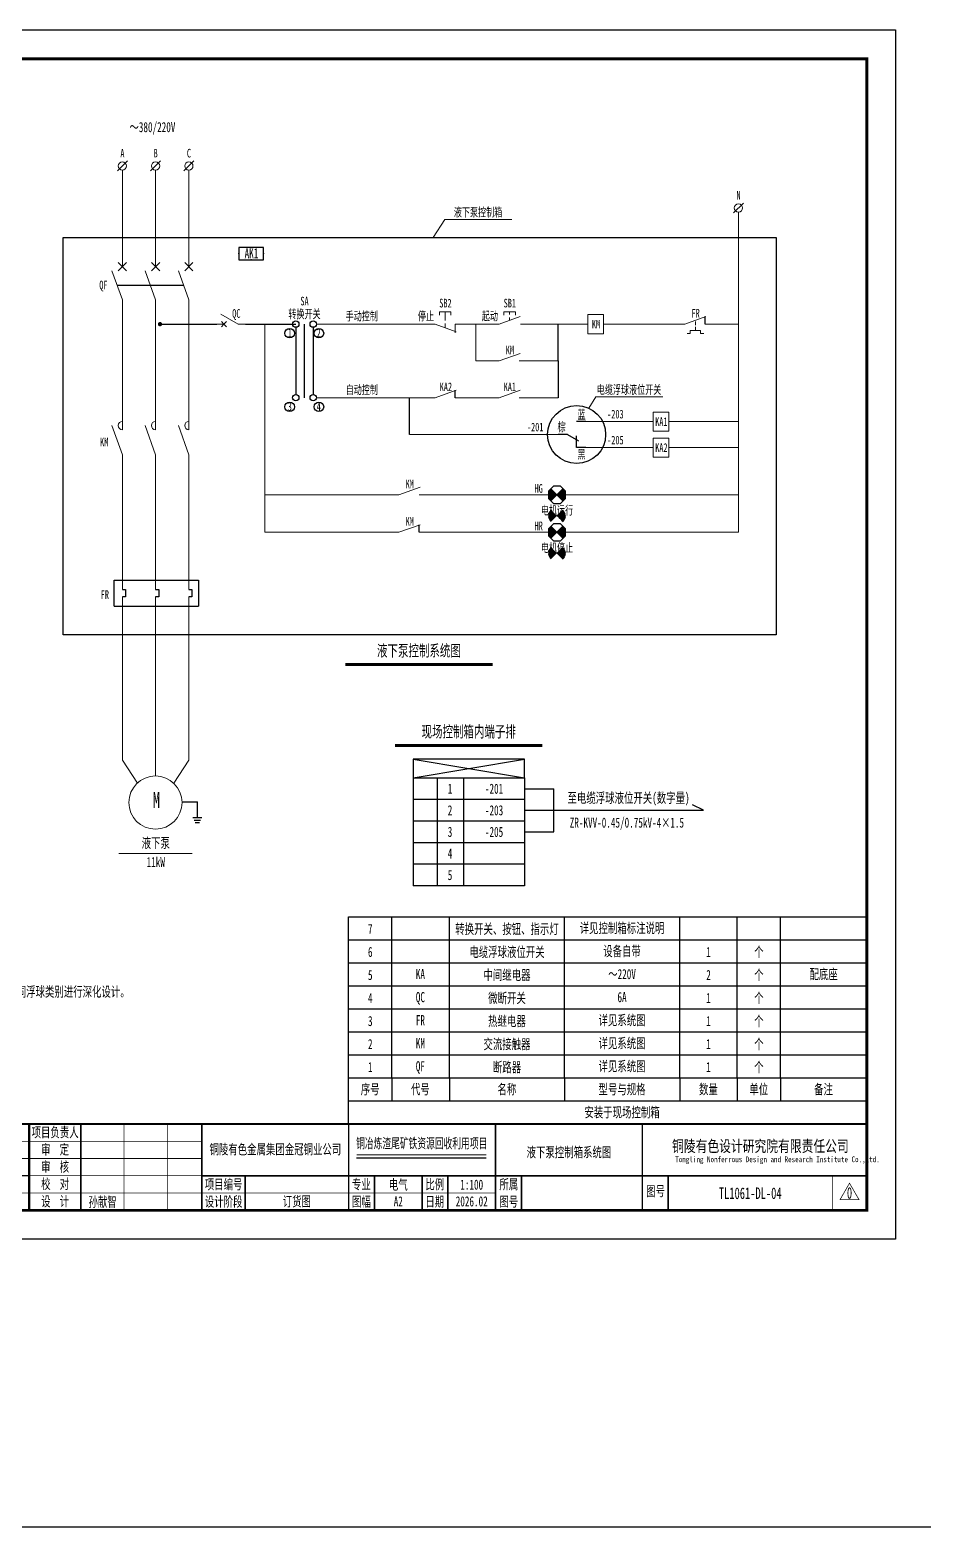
# Model space of a CAD drawing. Header units: millimetres. Extents: x 401220 to 2750366, y -101310 to 943175.
# Drawn here: x 1359874 to 1390898, y 690022 to 742022 of the extents above; entities that cross this region are included whole.
import ezdxf
from ezdxf.enums import TextEntityAlignment as Align

# ---------------------------------------------------------------- set-up
doc = ezdxf.new("R2010")
doc.units = ezdxf.units.MM
for name, pattern in [('DASHED', [0.75, 0.5, -0.25]), ('常规', [20, 10, 0, 10]), ('接地线', [1460, 500, 500, -200, 60, -200])]:
    doc.linetypes.add(name, pattern=pattern)
for name, color, linetype, lineweight in [('01', 7, 'Continuous', 50), ('1轮廓实线层', 7, 'Continuous', 18), ('_0', 7, 'Continuous', 25), ('CAXA0层', 7, 'Continuous', 25), ('SW', 8, 'Continuous', 20)]:
    doc.layers.add(name, color=color, linetype=linetype, lineweight=lineweight)
for name, color, linetype in [('4虚线层', 6, 'DASHED'), ('MX', 3, 'Continuous'), ('TEXT', 4, 'Continuous'), ('动力平面导线层', 3, '常规'), ('动力平面设备层', 1, 'Continuous'), ('图框', 7, 'Continuous'), ('标注-照明', 7, 'Continuous'), ('照明平面导线层', 3, 'Continuous'), ('照明平面设备层', 1, 'Continuous'), ('电气-接地设计-接地线', 3, '接地线')]:
    doc.layers.add(name, color=color, linetype=linetype)
doc.styles.add('HZ', font='simsun.ttf', dxfattribs={"width": 0.75})
doc.styles.add('标准', font='NSimSun.ttf', dxfattribs={"width": 0.667})

# ---------------------------------------------------------------- blocks, each defined once
blk = doc.blocks.new('HHG')
at = {"layer": '01', "color": 3, "lineweight": 30}
for p, q in [((320, 0), (0, 0)), ((320, 0), (708, -224)), ((959, 450), (640, 450)), ((640, -452), (640, -42)), ((959, -452), (640, -452))]:
    blk.add_line(p, q, dxfattribs=at)
blk = doc.blocks.new('*U31')
at = {"layer": '1轮廓实线层'}
for p, q in [((0, 5), (-3.5, 11.06)), ((0, 10), (-0.88, 10.88)), ((0, 15), (0, 10)), ((0, 10), (0.88, 10.88)), ((0, 10), (-0.88, 9.12)), ((0, 10), (0.88, 9.12)), ((0, 5), (0, 0))]:
    blk.add_line(p, q, dxfattribs=at)
blk = doc.blocks.new('PLA1')
at = {"color": 0, "linetype": 'ByBlock', "lineweight": -2}
for p, q in [((-500, 500), (-500, 0)), ((500, 500), (-500, 500)), ((-500, 0), (500, 0)), ((500, 0), (500, 500))]:
    blk.add_line(p, q, dxfattribs=at)
for p in [(-500, 250), (0, 500), (0, 0), (500, 250)]:
    blk.add_point(p, dxfattribs=at)
blk = doc.blocks.new('3')
at = {"layer": 'TEXT', "color": 7, "lineweight": 25, "style": 'HZ', "width": 0.75}
for s, height, p in [('铜陵有色设计研究院有限责任公司', 400, (221501, 249018)), ('Tongling Nonferrous Design and Research Institute Co.,Ltd.', 200, (221613, 248659))]:
    blk.add_text(s, height=height, dxfattribs=at).set_placement(p)
blk = doc.blocks.new('铜陵有色图签02')
at = {"layer": '图框', "linetype": 'Continuous', "lineweight": 50}
for p, q in [((-38401, 3003), (-38401, 1)), ((-29100, 3001), (-29100, 0))]:
    blk.add_line(p, q, dxfattribs=at)
at = {"layer": '图框', "color": 7, "linetype": 'Continuous', "lineweight": 25}
for p, q in [((-36201, 3010), (-36201, 9)), ((-34701, 3010), (-34701, 9)), ((-33401, 3017), (-33401, 16)), ((-31901, 3017), (-31901, 16)), ((-30601, 3017), (-30601, 16)), ((-29100, 1201), (-37501, 1201))]:
    blk.add_line(p, q, dxfattribs=at)
at = {"layer": '图框', "color": 7, "linetype": 'Continuous', "lineweight": 35}
for p, q in [((-27300, 3001), (-27300, 1)), ((-21600, 1197), (-21600, -3)), ((-17100, 1200), (-17100, 0)), ((-15450, 0), (-15450, 1200)), ((-14550, 1200), (-14550, 0)), ((-12000, 1201), (-12000, 1)), ((-6900, 1202), (-6900, 2))]:
    blk.add_line(p, q, dxfattribs=at)
at = {"layer": '图框', "lineweight": 25}
blk.add_line((-17723, 1830), (-13223, 1830), dxfattribs=at)
at = {"layer": '图框', "lineweight": 70, "const_width": 70}
blk.add_lwpolyline([(-17980, 3001), (0, 3001), (-38401, 3001)], dxfattribs=at)
at = {"layer": '图框', "color": 7, "linetype": 'Continuous', "lineweight": 25, "const_width": 25}
for points in [[(-37501, 3000), (-37501, 0)], [(-25800, 3001), (-25800, 1)], [(-24300, 3001), (-24300, 1)], [(-23100, 2401), (-37501, 2401)], [(-23100, 1801), (-37501, 1801)], [(-23100, 1201), (-29100, 1201)], [(-12900, 600), (-18000, 600), (-37501, 600)], [(-602, 943), (-932, 371), (-272, 371), (-602, 943)]]:
    blk.add_lwpolyline(points, dxfattribs=at)
at = {"layer": '图框', "linetype": 'Continuous', "lineweight": 50, "const_width": 50}
for points in [[(-23100, 3001), (-23100, 1)], [(-18000, 3000), (-18000, 0)]]:
    blk.add_lwpolyline(points, dxfattribs=at)
at = {"layer": '图框', "lineweight": 50, "const_width": 50}
for points in [[(-12900, 3001), (-12900, 1)], [(-7800, 3001), (-7800, 1)], [(0, 3000), (0, 0)], [(-23100, 1200), (0, 1200)]]:
    blk.add_lwpolyline(points, dxfattribs=at)
at = {"layer": '图框', "lineweight": 25, "const_width": 35}
blk.add_lwpolyline([(-17723, 1930), (-13223, 1930)], dxfattribs=at)
at = {"layer": '图框', "color": 7, "linetype": 'Continuous', "lineweight": 35, "const_width": 25}
blk.add_lwpolyline([(-1200, 1201), (-1200, 0)], dxfattribs=at)
at = {"layer": '图框', "linetype": 'Continuous', "lineweight": 70, "const_width": 70}
blk.add_lwpolyline([(-38401, 1), (0, 0)], dxfattribs=at)
at = {"layer": '图框', "lineweight": 25}
blk.add_blockref('3', (-228268, -246986), dxfattribs=at)
at = {"layer": 'TEXT', "color": 7, "lineweight": 25, "style": '标准', "width": 0.667}
for s, height, p in [('总  图', 300, (-36862, 2555)), ('建  筑', 300, (-34062, 2562)), ('热  工', 300, (-31262, 2562)), ('项目负责人', 350, (-28197, 2541)), ('会', 300, (-37942, 2054)), ('冶  炼', 300, (-36862, 1955)), ('化  工', 300, (-34062, 1962)), ('给排水', 300, (-31262, 1962)), ('审  定', 350, (-28197, 1941)), ('签', 300, (-37942, 1404)), ('选  矿', 300, (-36862, 1355)), ('暖  通', 300, (-34062, 1362)), ('自  控', 300, (-31262, 1362)), ('审  核', 350, (-28197, 1341)), ('栏', 300, (-37942, 754)), ('采  矿', 300, (-36862, 754)), ('机  械', 300, (-34062, 761)), ('电  气', 300, (-31262, 761)), ('校  对', 350, (-28197, 741)), ('项目编号', 350, (-22343, 730)), ('专业', 350, (-17559, 730)), ('比例', 350, (-15009, 730)), ('所属', 350, (-12438, 730)), ('专  业', 300, (-34062, 177)), ('签  字', 300, (-32649, 177)), ('专  业', 300, (-31262, 177)), ('签  字', 300, (-29849, 177)), ('设  计', 350, (-28197, 139)), ('设计阶段', 350, (-22343, 130)), ('图幅', 350, (-17559, 130)), ('日期', 350, (-15009, 130)), ('图号', 350, (-7339, 495)), ('专  业', 300, (-36862, 170)), ('签  字', 300, (-35449, 170)), ('图号', 350, (-12438, 130))]:
    blk.add_text(s, height=height, dxfattribs=at).set_placement(p, align=Align.CENTER)

msp = doc.modelspace()

# ---------------------------------------------------------------- hatches: boundary and pattern name
at = {"linetype": 'ByBlock', "lineweight": 25}
h = msp.add_hatch(dxfattribs=at)
h.set_pattern_fill('ANSI31', color=3, scale=184.8, style=0)
h.set_pattern_definition([(45, (813777.305, 728069.535), (-16.3341666, 16.3341666), [])])
h.paths.add_polyline_path([(1378179.66477, 725874.57381), (1377970.76108, 726083.82465, 0.1991281417), (1377883.98477, 725874.57381, 0.1986966109), (1377970.41393, 725665.67013)])
h.paths.add_polyline_path([(1378388.91561, 726083.47749), (1378179.66477, 725874.57381), (1378388.56845, 725665.32297, 0.1991281417), (1378475.34477, 725874.57381, 0.1986966109)])
h = msp.add_hatch(dxfattribs=at)
h.set_pattern_fill('ANSI31', color=3, scale=184.8, style=0)
h.set_pattern_definition([(45, (813777.305, 727334.51), (-16.3341666, 16.3341666), [])])
h.paths.add_polyline_path([(1378179.66477, 725139.54959), (1377970.76108, 725348.80043, 0.1991281417), (1377883.98477, 725139.54959, 0.1986966109), (1377970.41393, 724930.64591)])
h.paths.add_polyline_path([(1378388.91561, 725348.45327), (1378179.66477, 725139.54959), (1378388.56845, 724930.29875, 0.1991281417), (1378475.34477, 725139.54959, 0.1986966109)])
h = msp.add_hatch(dxfattribs=at)
h.set_pattern_fill('ANSI31', color=1, scale=184.8, style=0)
h.set_pattern_definition([(45, (813777.219, 726769.535), (-16.3341666, 16.3341666), [])])
h.paths.add_polyline_path([(1378179.57864, 724574.57381), (1377970.67496, 724783.82465, 0.1991281417), (1377883.89864, 724574.57381, 0.1986966109), (1377970.3278, 724365.67013)])
h.paths.add_polyline_path([(1378388.82948, 724783.47749), (1378179.57864, 724574.57381), (1378388.48232, 724365.32297, 0.1991281417), (1378475.25864, 724574.57381, 0.1986966109)])
h = msp.add_hatch(dxfattribs=at)
h.set_pattern_fill('ANSI31', color=1, scale=184.8, style=0)
h.set_pattern_definition([(45, (813777.219, 726034.51), (-16.3341666, 16.3341666), [])])
h.paths.add_polyline_path([(1378179.57864, 723839.54959), (1377970.67496, 724048.80043, 0.1991281417), (1377883.89864, 723839.54959, 0.1986966109), (1377970.3278, 723630.64591)])
h.paths.add_polyline_path([(1378388.82948, 724048.45327), (1378179.57864, 723839.54959), (1378388.48232, 723630.29875, 0.1991281417), (1378475.25864, 723839.54959, 0.1986966109)])

# ---------------------------------------------------------------- linework, layer by layer
at = {"color": 0, "linetype": 'ByBlock', "lineweight": 20}
for p, q in [((1382624.54904, 731802.99663), (1379792.79589, 731802.99663)), ((1382990.09849, 731893.44663), (1382990.09849, 731772.84663)), ((1382990.09849, 731705.85002), (1382990.09849, 731585.25002)), ((1382700.65849, 731476.71002), (1382809.19849, 731476.71002)), ((1382809.19849, 731476.71002), (1382809.19849, 731585.25002)), ((1382809.19849, 731585.25002), (1383170.99849, 731585.25002)), ((1383170.99849, 731585.25002), (1383170.99849, 731476.71002)), ((1383170.99849, 731476.71002), (1383279.53849, 731476.71002)), ((1384485.9601, 728418.48951), (1382062.18234, 728418.48951)), ((1384485.9601, 727516.53282), (1382062.18234, 727516.53282))]:
    msp.add_line(p, q, dxfattribs=at)
at = {"color": 3, "linetype": 'ByBlock', "lineweight": 25}
for p, q in [((1378388.91561, 726083.47749), (1377970.41393, 725665.67013)), ((1378388.56845, 725665.32297), (1377970.76108, 726083.82465)), ((1373182.32764, 716692.83556), (1377049.35407, 716042.00607)), ((1373182.32764, 716042.00607), (1377049.35407, 716692.83556)), ((1373182.32764, 716042.00607), (1373182.32764, 712292.99344)), ((1373182.32764, 716042.00607), (1377049.35407, 716042.00607)), ((1374018.22227, 716042.00607), (1374018.22227, 712292.99344)), ((1374937.64418, 716042.00607), (1374937.64418, 712292.99344)), ((1377049.35407, 716042.00607), (1377049.35407, 712292.99344)), ((1377049.35407, 715292.20354), (1373182.32764, 715292.20354)), ((1377049.35407, 714542.40102), (1373182.32764, 714542.40102)), ((1377049.35407, 713792.59849), (1373182.32764, 713792.59849)), ((1377049.35407, 713042.79596), (1373182.32764, 713042.79596)), ((1377049.35407, 712292.99344), (1373182.32764, 712292.99344))]:
    msp.add_line(p, q, dxfattribs=at)
at = {"color": 1, "linetype": 'ByBlock', "lineweight": 25}
for p, q in [((1378388.82948, 724783.47749), (1377970.3278, 724365.67013)), ((1378388.48232, 724365.32297), (1377970.67496, 724783.82465))]:
    msp.add_line(p, q, dxfattribs=at)
at = {"linetype": 'ByBlock'}
for p, q in [((1362802.47541, 722906.61003), (1365724.86171, 722906.61003)), ((1362802.47541, 722001.72638), (1362802.47541, 722906.61003)), ((1365724.86171, 722906.61003), (1365724.86171, 722001.72638)), ((1363084.42952, 722582.33243), (1363192.23621, 722582.33243)), ((1363192.23621, 722326.00398), (1363084.42952, 722326.00398)), ((1363192.23621, 722582.33243), (1363192.23621, 722326.00398)), ((1364239.29512, 722582.33243), (1364347.10181, 722582.33243)), ((1364347.10181, 722326.00398), (1364239.29512, 722326.00398)), ((1364347.10181, 722582.33243), (1364347.10181, 722326.00398)), ((1365394.16072, 722582.33243), (1365501.96741, 722582.33243)), ((1365501.96741, 722326.00398), (1365394.16072, 722326.00398)), ((1365501.96741, 722582.33243), (1365501.96741, 722326.00398)), ((1362802.47541, 722001.72638), (1365724.86171, 722001.72638))]:
    msp.add_line(p, q, dxfattribs=at)
at = {"color": 1, "linetype": 'ByBlock'}
for p, q in [((1377049.35407, 715667.10481), (1378068.33496, 715667.10481)), ((1378068.33496, 714167.49975), (1378068.33496, 715667.10481)), ((1377049.35407, 714917.30228), (1378068.33496, 714917.30228)), ((1378068.33496, 714917.30228), (1383269.56607, 714917.30228)), ((1377049.35407, 714167.49975), (1378068.33496, 714167.49975))]:
    msp.add_line(p, q, dxfattribs=at)
at = {"color": 3}
msp.add_line((1608777.09319, 690021.73148), (1079541.26295, 690021.73148), dxfattribs=at)
at = {"color": 7, "linetype": 'ByBlock', "lineweight": 20, "const_width": 75}
msp.add_lwpolyline([(1364356.67714, 731802.99663, 1), (1364431.67714, 731802.99663, 1)], format="xyb", close=True, dxfattribs=at)
at = {"color": 3, "linetype": 'ByBlock', "lineweight": 25}
for points in [[(1378057.1901, 726170.25381), (1377883.98477, 725997.04847), (1377883.98477, 725752.09914), (1378057.1901, 725578.89381), (1378302.13943, 725578.89381), (1378475.34477, 725752.09914), (1378475.34477, 725997.04847), (1378302.13943, 726170.25381)], [(1373182.32764, 716042.00607), (1377049.35407, 716042.00607), (1377049.35407, 716692.83556), (1373182.32764, 716692.83556)]]:
    msp.add_lwpolyline(points, close=True, dxfattribs=at)
at = {"color": 1, "linetype": 'ByBlock', "lineweight": 25}
msp.add_lwpolyline([(1378057.10397, 724870.25381), (1377883.89864, 724697.04847), (1377883.89864, 724452.09914), (1378057.10397, 724278.89381), (1378302.05331, 724278.89381), (1378475.25864, 724452.09914), (1378475.25864, 724697.04847), (1378302.05331, 724870.25381)], close=True, dxfattribs=at)
at = {"layer": '4虚线层', "linetype": 'ByBlock', "ltscale": 0.1}
msp.add_circle((1378864.47483, 727968.62406), 1008.51282, dxfattribs=at)
at = {"layer": '_0', "color": 0, "linetype": 'ByBlock', "ltscale": 500}
msp.add_line((1362903.98177, 733153.12177), (1365213.71297, 733153.12177), dxfattribs=at)
at = {"layer": '_0', "color": 0, "linetype": 'ByBlock'}
msp.add_line((1365157.29095, 715211.84475), (1365689.58499, 715211.84475), dxfattribs=at)
at = {"layer": '_0', "linetype": 'ByBlock'}
msp.add_line((1365689.58499, 714663.47484), (1365689.58499, 715215.85874), dxfattribs=at)
at = {"layer": 'CAXA0层', "color": 2, "linetype": 'ByBlock', "lineweight": 40}
msp.add_line((1370838.31223, 720009.21462), (1375936.45752, 720009.21462), dxfattribs=at)
at = {"layer": 'CAXA0层', "color": 2, "linetype": 'ByBlock', "lineweight": 0}
msp.add_line((1370838.31223, 719943.73169), (1375936.45752, 719943.73169), dxfattribs=at)
at = {"layer": 'CAXA0层', "color": 3, "linetype": 'ByBlock', "lineweight": 40}
msp.add_line((1372566.76821, 717196.30476), (1377664.9135, 717196.30476), dxfattribs=at)
at = {"layer": 'CAXA0层', "color": 3, "linetype": 'ByBlock', "lineweight": 0}
msp.add_line((1372566.76821, 717130.82183), (1377664.9135, 717130.82183), dxfattribs=at)
at = {"layer": 'CAXA0层', "linetype": 'ByBlock', "lineweight": 0}
msp.add_line((1362959.22751, 713414.02116), (1365508.30016, 713414.02116), dxfattribs=at)
at = {"layer": 'MX', "color": 7, "linetype": 'ByBlock', "lineweight": 20}
for p, q in [((1362911.19968, 737123.84264), (1363257.65936, 737470.30232)), ((1364066.06528, 737123.84264), (1364412.52496, 737470.30232)), ((1365220.93088, 737123.84264), (1365567.39056, 737470.30232)), ((1363084.42952, 737152.88453), (1363084.42952, 733802.73367)), ((1364239.29512, 737152.88453), (1364239.29512, 733802.73367)), ((1365394.16072, 737152.88453), (1365394.16072, 733802.73367)), ((1384312.64948, 735664.08516), (1384659.10916, 736010.54484)), ((1363228.78772, 733947.09187), (1362940.07132, 733658.37547)), ((1363228.78772, 733658.37547), (1362940.07132, 733947.09187)), ((1364383.65332, 733947.09187), (1364094.93692, 733658.37547)), ((1364383.65332, 733658.37547), (1364094.93692, 733947.09187)), ((1365538.51892, 733947.09187), (1365249.80252, 733658.37547)), ((1365538.51892, 733658.37547), (1365249.80252, 733947.09187)), ((1363084.42952, 732647.86807), (1362723.53402, 733658.37547)), ((1364239.29512, 732647.86807), (1363878.39962, 733658.37547)), ((1365394.16072, 732647.86807), (1365033.26522, 733658.37547)), ((1363084.42952, 728135.23684), (1363084.42952, 732658.00218)), ((1364239.29512, 728135.23684), (1364239.29512, 732658.00218)), ((1365394.16072, 728135.23684), (1365394.16072, 732658.00218)), ((1363084.42952, 727269.08764), (1362723.53402, 728279.59504)), ((1364239.29512, 727269.08764), (1363878.39962, 728279.59504)), ((1365394.16072, 727269.08764), (1365033.26522, 728279.59504)), ((1363084.42952, 722582.33243), (1363084.42952, 727269.08764)), ((1364239.29512, 727269.08764), (1364239.29512, 722582.33243)), ((1365394.16072, 727269.08764), (1365394.16072, 722582.33243)), ((1363084.42952, 722334.85906), (1363084.42952, 716655.58473)), ((1364239.29512, 722326.00398), (1364239.29512, 716109.74032)), ((1365394.16072, 722326.00398), (1365394.16072, 716655.58473)), ((1363084.42952, 716655.58473), (1363610.68547, 715857.75916)), ((1365394.16072, 716655.58473), (1364867.90478, 715857.75916))]:
    msp.add_line(p, q, dxfattribs=at)
for centre, radius in [((1363084.42952, 737297.06904), 144.35795), ((1364239.29316, 737297.06904), 144.35795), ((1365394.1568, 737297.06904), 144.35795), ((1384485.87539, 735837.31157), 144.35795), ((1364233.76384, 715185.86439), 923.89248)]:
    msp.add_circle(centre, radius, dxfattribs=at)
for centre in [(1363084.42952, 728279.59504), (1364239.29512, 728279.59504), (1365394.16072, 728279.59504)]:
    msp.add_arc(centre, 144.3582, 89.999997225, 269.99999445, dxfattribs=at)
at = {"layer": 'SW', "color": 7, "linetype": 'ByBlock', "lineweight": 25}
for p, q in [((1370945.79658, 711222.1455), (1372445.79658, 711222.1455)), ((1370945.79658, 710422.1455), (1370945.79658, 711222.1455)), ((1372445.79658, 711222.1455), (1374445.79658, 711222.1455)), ((1372445.79658, 710422.1455), (1372445.79658, 711222.1455)), ((1374445.79658, 711222.1455), (1378445.79658, 711222.1455)), ((1374445.79658, 710422.1455), (1374445.79658, 711222.1455)), ((1378445.79658, 711222.1455), (1382445.79658, 711222.1455)), ((1378445.79658, 710422.1455), (1378445.79658, 711222.1455)), ((1382445.79658, 711222.1455), (1384445.79658, 711222.1455)), ((1382445.79658, 710422.1455), (1382445.79658, 711222.1455)), ((1384445.79658, 711222.1455), (1385945.79658, 711222.1455)), ((1384445.79658, 710422.1455), (1384445.79658, 711222.1455)), ((1385945.79658, 711222.1455), (1388945.79658, 711222.1455)), ((1385945.79658, 710422.1455), (1385945.79658, 711222.1455)), ((1370945.79658, 710422.1455), (1372445.79658, 710422.1455)), ((1370945.79658, 709622.1455), (1370945.79658, 710422.1455)), ((1372445.79658, 710422.1455), (1374445.79658, 710422.1455)), ((1372445.79658, 709622.1455), (1372445.79658, 710422.1455)), ((1374445.79658, 710422.1455), (1378445.79658, 710422.1455)), ((1374445.79658, 709622.1455), (1374445.79658, 710422.1455)), ((1378445.79658, 710422.1455), (1382445.79658, 710422.1455)), ((1378445.79658, 709622.1455), (1378445.79658, 710422.1455)), ((1382445.79658, 710422.1455), (1384445.79658, 710422.1455)), ((1382445.79658, 709622.1455), (1382445.79658, 710422.1455)), ((1384445.79658, 710422.1455), (1385945.79658, 710422.1455)), ((1384445.79658, 709622.1455), (1384445.79658, 710422.1455)), ((1385945.79658, 710422.1455), (1388945.79658, 710422.1455)), ((1385945.79658, 709622.1455), (1385945.79658, 710422.1455)), ((1370945.79658, 709622.1455), (1372445.79658, 709622.1455)), ((1370945.79658, 708822.1455), (1370945.79658, 709622.1455)), ((1372445.79658, 709622.1455), (1374445.79658, 709622.1455)), ((1372445.79658, 708822.1455), (1372445.79658, 709622.1455)), ((1374445.79658, 709622.1455), (1378445.79658, 709622.1455)), ((1374445.79658, 708822.1455), (1374445.79658, 709622.1455)), ((1378445.79658, 709622.1455), (1382445.79658, 709622.1455)), ((1378445.79658, 708822.1455), (1378445.79658, 709622.1455)), ((1382445.79658, 709622.1455), (1384445.79658, 709622.1455)), ((1382445.79658, 708822.1455), (1382445.79658, 709622.1455)), ((1384445.79658, 709622.1455), (1385945.79658, 709622.1455)), ((1384445.79658, 708822.1455), (1384445.79658, 709622.1455)), ((1385945.79658, 709622.1455), (1388945.79658, 709622.1455)), ((1385945.79658, 708822.1455), (1385945.79658, 709622.1455)), ((1370945.79658, 708822.1455), (1372445.79658, 708822.1455)), ((1370945.79658, 708022.1455), (1370945.79658, 708822.1455)), ((1372445.79658, 708822.1455), (1374445.79658, 708822.1455)), ((1372445.79658, 708022.1455), (1372445.79658, 708822.1455)), ((1374445.79658, 708822.1455), (1378445.79658, 708822.1455)), ((1374445.79658, 708022.1455), (1374445.79658, 708822.1455)), ((1378445.79658, 708822.1455), (1382445.79658, 708822.1455)), ((1378445.79658, 708022.1455), (1378445.79658, 708822.1455)), ((1382445.79658, 708822.1455), (1384445.79658, 708822.1455)), ((1382445.79658, 708022.1455), (1382445.79658, 708822.1455)), ((1384445.79658, 708822.1455), (1385945.79658, 708822.1455)), ((1384445.79658, 708022.1455), (1384445.79658, 708822.1455)), ((1385945.79658, 708822.1455), (1388945.79658, 708822.1455)), ((1385945.79658, 708022.1455), (1385945.79658, 708822.1455)), ((1370945.79658, 708022.1455), (1372445.79658, 708022.1455)), ((1370945.79658, 707222.1455), (1370945.79658, 708022.1455)), ((1372445.79658, 708022.1455), (1374445.79658, 708022.1455)), ((1372445.79658, 707222.1455), (1372445.79658, 708022.1455)), ((1374445.79658, 708022.1455), (1378445.79658, 708022.1455)), ((1374445.79658, 707222.1455), (1374445.79658, 708022.1455)), ((1378445.79658, 708022.1455), (1382445.79658, 708022.1455)), ((1378445.79658, 707222.1455), (1378445.79658, 708022.1455)), ((1382445.79658, 708022.1455), (1384445.79658, 708022.1455)), ((1382445.79658, 707222.1455), (1382445.79658, 708022.1455)), ((1384445.79658, 708022.1455), (1385945.79658, 708022.1455)), ((1384445.79658, 707222.1455), (1384445.79658, 708022.1455)), ((1385945.79658, 708022.1455), (1388945.79658, 708022.1455)), ((1385945.79658, 707222.1455), (1385945.79658, 708022.1455)), ((1370945.79658, 707222.1455), (1372445.79658, 707222.1455)), ((1370945.79658, 706422.1455), (1370945.79658, 707222.1455)), ((1372445.79658, 707222.1455), (1374445.79658, 707222.1455)), ((1372445.79658, 706422.1455), (1372445.79658, 707222.1455)), ((1374445.79658, 707222.1455), (1378445.79658, 707222.1455)), ((1374445.79658, 706422.1455), (1374445.79658, 707222.1455)), ((1378445.79658, 707222.1455), (1382445.79658, 707222.1455)), ((1378445.79658, 706422.1455), (1378445.79658, 707222.1455)), ((1382445.79658, 707222.1455), (1384445.79658, 707222.1455)), ((1382445.79658, 706422.1455), (1382445.79658, 707222.1455)), ((1384445.79658, 707222.1455), (1385945.79658, 707222.1455)), ((1384445.79658, 706422.1455), (1384445.79658, 707222.1455)), ((1385945.79658, 707222.1455), (1388945.79658, 707222.1455)), ((1385945.79658, 706422.1455), (1385945.79658, 707222.1455)), ((1370945.79658, 706422.1455), (1372445.79658, 706422.1455)), ((1370945.79658, 705622.1455), (1370945.79658, 706422.1455)), ((1372445.79658, 706422.1455), (1374445.79658, 706422.1455)), ((1372445.79658, 705622.1455), (1372445.79658, 706422.1455)), ((1374445.79658, 706422.1455), (1378445.79658, 706422.1455)), ((1374445.79658, 705622.1455), (1374445.79658, 706422.1455)), ((1378445.79658, 706422.1455), (1382445.79658, 706422.1455)), ((1378445.79658, 705622.1455), (1378445.79658, 706422.1455)), ((1382445.79658, 706422.1455), (1384445.79658, 706422.1455)), ((1382445.79658, 705622.1455), (1382445.79658, 706422.1455)), ((1384445.79658, 706422.1455), (1385945.79658, 706422.1455)), ((1384445.79658, 705622.1455), (1384445.79658, 706422.1455)), ((1385945.79658, 706422.1455), (1388945.79658, 706422.1455)), ((1385945.79658, 705622.1455), (1385945.79658, 706422.1455)), ((1370945.79658, 704822.1455), (1370945.79658, 705622.1455)), ((1370945.79658, 705622.1455), (1388945.79658, 705622.1455)), ((1372445.79658, 705622.1455), (1372445.79658, 704822.1455)), ((1374445.79658, 705622.1455), (1374445.79658, 704822.1455)), ((1378445.79658, 705622.1455), (1378445.79658, 704822.1455)), ((1382445.79658, 705622.1455), (1382445.79658, 704822.1455)), ((1384445.79658, 705622.1455), (1384445.79658, 704822.1455)), ((1385945.79658, 705622.1455), (1385945.79658, 704822.1455)), ((1370945.79658, 704822.1455), (1388945.79658, 704822.1455)), ((1370945.79658, 704022.1455), (1370945.79658, 704822.1455))]:
    msp.add_line(p, q, dxfattribs=at)
at = {"layer": 'TEXT', "color": 7, "linetype": 'ByBlock', "ltscale": 100}
for centre in [(1369109.85716, 731802.99663), (1369713.34466, 731802.99663)]:
    msp.add_circle(centre, 109.725, dxfattribs=at)
at = {"layer": '动力平面导线层', "color": 0, "linetype": 'ByBlock', "lineweight": -3, "ltscale": 100}
for p, q in [((1383326.29029, 731802.99663), (1383326.29029, 732064.4287)), ((1374649.58946, 729246.74825), (1374649.58946, 729508.18032)), ((1373394.90752, 724574.57381), (1373394.90752, 724836.00588))]:
    msp.add_line(p, q, dxfattribs=at)
at = {"layer": '动力平面导线层', "color": 0, "linetype": 'ByBlock'}
for p, q in [((1378223.90381, 730524.87244), (1378223.90381, 729246.74825)), ((1373058.75917, 727968.62406), (1373058.75917, 729246.74825))]:
    msp.add_line(p, q, dxfattribs=at)
at = {"layer": '动力平面导线层', "color": 4, "linetype": 'ByBlock'}
msp.add_lwpolyline([(1361025.25067, 734814.09078), (1385798.69273, 734814.09078), (1385798.69273, 721016.70776), (1361025.25067, 721016.70776)], close=True, dxfattribs=at)
at = {"layer": '动力平面设备层', "color": 1, "linetype": 'ByBlock', "lineweight": -3, "ltscale": 100}
msp.add_line((1383269.56607, 714917.30228), (1382893.00179, 715110.50894), dxfattribs=at)
at = {"layer": '动力平面设备层', "color": 0, "linetype": 'ByBlock', "lineweight": -3, "ltscale": 100}
for p, q in [((1365534.8134, 714663.47484), (1365844.35659, 714663.47484)), ((1365576.52329, 714579.26036), (1365802.64669, 714579.26036)), ((1365618.23318, 714495.04589), (1365760.9368, 714495.04589))]:
    msp.add_line(p, q, dxfattribs=at)
at = {"layer": '图框', "linetype": 'Continuous', "lineweight": 100, "const_width": 100}
msp.add_lwpolyline([(1333045.79658, 701021.73148), (1388945.79658, 701021.73148), (1388945.79658, 741021.73148), (1333045.79658, 741021.73148)], close=True, dxfattribs=at)
at = {"layer": '标注-照明', "linetype": 'ByBlock', "lineweight": 25, "ltscale": 100}
for p, q in [((1364394.16072, 731802.99663), (1366362.0066, 731802.99663)), ((1367362.0066, 731802.99663), (1369106.16286, 731802.99663)), ((1369109.85716, 731693.27163), (1369109.85716, 729356.47325)), ((1369713.34466, 731693.27163), (1369713.34466, 729356.47325))]:
    msp.add_line(p, q, dxfattribs=at)
at = {"layer": '标注-照明', "color": 0, "linetype": 'ByBlock', "lineweight": 25, "ltscale": 100}
msp.add_line((1369411.81139, 729246.74825), (1369411.81139, 731802.99663), dxfattribs=at)
at = {"layer": '标注-照明', "linetype": 'ByBlock', "lineweight": 25, "ltscale": 100}
for centre, radius in [((1368896.56149, 731487.64487), 164.79793), ((1369912.80254, 731487.64487), 164.79793), ((1368896.56149, 728931.3965), 164.79793), ((1369109.85716, 729246.74825), 109.725), ((1369713.34466, 729246.74825), 109.725), ((1369912.80254, 728931.3965), 164.79793)]:
    msp.add_circle(centre, radius, dxfattribs=at)
at = {"layer": '照明平面导线层', "color": 4, "linetype": 'ByBlock', "lineweight": 20}
for q in [(1373882.63084, 734814.09078), (1376613.84597, 735438.68648)]:
    msp.add_line((1374290.66096, 735438.68648), q, dxfattribs=at)
at = {"layer": '照明平面导线层', "color": 0, "linetype": 'ByBlock', "lineweight": 20}
for p, q in [((1384486.00279, 724574.57381), (1384485.87932, 735692.95362)), ((1374298.71883, 732034.11493), (1374298.71883, 732234.61243)), ((1376536.77495, 732134.36368), (1376536.77495, 732234.61243)), ((1368030.636, 731802.99663), (1368030.72809, 724574.57381)), ((1369823.06966, 731802.99663), (1373947.84821, 731802.99663)), ((1373947.84821, 731802.99663), (1374678.96234, 731541.56456)), ((1374298.71883, 731928.30756), (1374298.71883, 732028.55631)), ((1374298.71883, 731677.53217), (1374298.71883, 731828.05881)), ((1376171.21789, 731802.99663), (1374649.58946, 731802.99663)), ((1374649.58946, 731802.99663), (1374649.58946, 731501.77692)), ((1375360.22781, 731802.99663), (1375360.22781, 730524.87244)), ((1376171.21789, 731802.99663), (1376902.33202, 732064.4287)), ((1376536.77495, 731933.71266), (1376536.77495, 732028.90574)), ((1376913.91737, 731802.99663), (1379257.04841, 731802.99663)), ((1382624.54904, 731802.99663), (1383355.66318, 732064.4287)), ((1383326.29029, 731802.99663), (1384485.89574, 731802.99663)), ((1376171.21789, 730524.87244), (1376902.33202, 730786.30451)), ((1376171.21789, 730524.87244), (1375360.22781, 730524.87244)), ((1376872.95914, 730524.87244), (1378223.90381, 730524.87244)), ((1369823.06966, 729246.74825), (1373947.84821, 729246.74825)), ((1373947.84821, 729246.74825), (1374678.96234, 729508.18032)), ((1374649.58946, 729246.74825), (1376171.21789, 729246.74825)), ((1376171.21789, 729246.74825), (1376902.33202, 729508.18032)), ((1376872.95914, 729246.74825), (1378223.90381, 729246.74825)), ((1379183.30381, 728418.48951), (1381526.43486, 728418.48951)), ((1373058.75917, 727968.62406), (1378223.90381, 727968.62406)), ((1379183.30381, 727516.53282), (1381526.43486, 727516.53282)), ((1372693.2524, 725874.57381), (1373424.36653, 726136.00588)), ((1368030.64408, 725874.57381), (1372693.2524, 725874.57381)), ((1373394.99365, 725874.57381), (1377883.98477, 725874.57381)), ((1378475.34477, 725874.57381), (1384486.0607, 725874.57381)), ((1368030.55796, 724574.57381), (1372693.16627, 724574.57381)), ((1372693.16627, 724574.57381), (1373424.28041, 724836.00588)), ((1373394.90752, 724574.57381), (1377883.89864, 724574.57381)), ((1378475.25864, 724574.57381), (1384486.00279, 724574.57381))]:
    msp.add_line(p, q, dxfattribs=at)
at = {"layer": '照明平面导线层', "color": 6, "linetype": 'ByBlock', "lineweight": 20}
for q in [(1379292.10224, 728881.98757), (1381859.51886, 729276.27906)]:
    msp.add_line((1379536.33385, 729276.27906), q, dxfattribs=at)
at = {"layer": '照明平面导线层', "color": 0, "linetype": 'ByBlock', "lineweight": 20}
for points in [[(1374499.21633, 732114.31393), (1374499.21633, 732234.61243), (1374098.22133, 732234.61243), (1374098.22133, 732114.31393)], [(1376737.27245, 732114.31393), (1376737.27245, 732234.61243), (1376336.27745, 732234.61243), (1376336.27745, 732114.31393)]]:
    msp.add_lwpolyline(points, dxfattribs=at)
for points in [[(1379257.04841, 732133.76997), (1379792.79589, 732133.76997), (1379792.79589, 731472.22328), (1379257.04841, 731472.22328)], [(1381526.43486, 728749.26286), (1382062.18234, 728749.26286), (1382062.18234, 728087.71617), (1381526.43486, 728087.71617)], [(1381526.43486, 727847.30617), (1382062.18234, 727847.30617), (1382062.18234, 727185.75948), (1381526.43486, 727185.75948)]]:
    msp.add_lwpolyline(points, close=True, dxfattribs=at)
at = {"layer": '照明平面设备层', "color": 0, "lineweight": -3, "ltscale": 100}
msp.add_lwpolyline([(1330545.79658, 742021.73148), (1389945.79658, 742021.73148), (1389945.79658, 700021.73148), (1330545.79658, 700021.73148)], close=True, dxfattribs=at)
at = {"layer": '电气-接地设计-接地线', "color": 0, "linetype": 'ByBlock', "lineweight": -3}
msp.add_line((1378223.90381, 730524.87244), (1378223.90381, 731802.99663), dxfattribs=at)

# ---------------------------------------------------------------- block references
at = {"layer": '_0', "color": 3, "linetype": 'ByBlock', "xscale": -100, "yscale": 100, "zscale": 100, "rotation": 90}
msp.add_blockref('*U31', (1367612.0066, 731802.99663), dxfattribs=at)
at = {"layer": '动力平面导线层', "color": 0, "linetype": 'ByBlock'}
msp.add_blockref('HHG', (1378223.90381, 727968.62406), dxfattribs=at)
at = {"layer": '图框', "lineweight": 25}
msp.add_blockref('铜陵有色图签02', (1388945.79658, 701021.73148), dxfattribs=at)
at = {"layer": '照明平面设备层', "color": 1, "linetype": 'ByBlock', "lineweight": 30, "xscale": 0.8640000019222498, "yscale": 0.8640000019222498, "zscale": 0.8640000019222498}
msp.add_blockref('PLA1', (1367560.68772, 734035.6912), dxfattribs=at)

# ---------------------------------------------------------------- texts
at = {"layer": 'SW', "color": 7, "linetype": 'ByBlock', "lineweight": 25, "style": '标准', "width": 0.667}
for s, p in [('AK1', (1367569.30357, 734090.89106)), ('1', (1374466.45259, 715492.20354)), ('-201', (1375995.74566, 715492.20354)), ('至电缆浮球液位开关(数字量)', (1380667.5194, 715174.51075)), ('2', (1374466.45259, 714742.40102)), ('-203', (1375995.74566, 714742.40102)), ('ZR-KVV-0.45/0.75kV-4×1.5', (1380610.54433, 714314.57331)), ('3', (1374466.45259, 713992.59849)), ('-205', (1375995.74566, 713992.59849)), ('4', (1374466.45259, 713242.79596)), ('5', (1374466.45259, 712492.99344)), ('7', (1371695.79658, 710622.1455)), ('转换开关、按钮、指示灯', (1376445.79658, 710622.1455)), ('详见控制箱标注说明', (1380441.93924, 710653.05894)), ('6', (1371695.79658, 709822.1455)), ('电缆浮球液位开关', (1376445.79658, 709822.1455)), ('设备自带', (1380441.93924, 709853.05894)), ('1', (1383445.79658, 709822.1455)), ('个', (1385195.79658, 709822.1455)), ('5', (1371695.79658, 709022.1455)), ('KA', (1373436.93924, 709053.05894)), ('中间继电器', (1376445.79658, 709022.1455)), ('～220V', (1380441.93924, 709053.05894)), ('2', (1383445.79658, 709022.1455)), ('个', (1385195.79658, 709022.1455)), ('配底座', (1387441.93924, 709053.05894)), ('4', (1371695.79658, 708222.1455)), ('QC', (1373436.93924, 708253.05894)), ('微断开关', (1376445.79658, 708222.1455)), ('6A', (1380441.93924, 708253.05894)), ('1', (1383445.79658, 708222.1455)), ('个', (1385195.79658, 708222.1455)), ('3', (1371695.79658, 707422.1455)), ('FR', (1373436.93924, 707453.05894)), ('热继电器', (1376445.79658, 707422.1455)), ('详见系统图', (1380441.93924, 707453.05894)), ('1', (1383445.79658, 707422.1455)), ('个', (1385195.79658, 707422.1455)), ('2', (1371695.79658, 706622.1455)), ('KM', (1373436.93924, 706653.05894)), ('交流接触器', (1376445.79658, 706622.1455)), ('详见系统图', (1380441.93924, 706653.05894)), ('1', (1383445.79658, 706622.1455)), ('个', (1385195.79658, 706622.1455)), ('1', (1371695.79658, 705822.1455)), ('QF', (1373436.93924, 705853.05894)), ('断路器', (1376445.79658, 705822.1455)), ('详见系统图', (1380441.93924, 705853.05894)), ('1', (1383445.79658, 705822.1455)), ('个', (1385195.79658, 705822.1455)), ('序号', (1371693.93924, 705053.05894)), ('代号', (1373436.93924, 705053.05894)), ('名称', (1376441.93924, 705053.05894)), ('型号与规格', (1380441.93924, 705053.05894)), ('数量', (1383441.93924, 705053.05894)), ('单位', (1385191.93924, 705053.05894)), ('备注', (1387441.93924, 705053.05894)), ('安装于现场控制箱', (1380441.93924, 704253.05894))]:
    msp.add_text(s, height=350, dxfattribs=at).set_placement(p, align=Align.CENTER)
at = {"layer": 'SW', "color": 2, "linetype": 'ByBlock', "lineweight": 25, "style": '标准', "width": 0.667}
msp.add_text('液下泵控制系统图', height=400, dxfattribs=at).set_placement((1373387.15714, 720264.22865), align=Align.CENTER)
at = {"layer": 'SW', "color": 3, "linetype": 'ByBlock', "lineweight": 25, "style": '标准', "width": 0.667}
msp.add_text('现场控制箱内端子排', height=400, dxfattribs=at).set_placement((1375115.61312, 717451.31878), align=Align.CENTER)
at = {"layer": 'SW', "color": 4, "linetype": 'ByBlock', "lineweight": 25, "style": '标准', "width": 0.667}
for s, p in [('液下泵', (1364245.17295, 713609.41954)), ('11kW', (1364245.17295, 712945.86481))]:
    msp.add_text(s, height=350, dxfattribs=at).set_placement(p, align=Align.CENTER)
at = {"layer": 'SW', "color": 4, "linetype": 'Continuous', "lineweight": 25, "style": '标准'}
for s, height, width, p in [('铜冶炼渣尾矿铁资源回收利用项目', 350, 0.62, (1373483.3202, 703179.55327)), ('铜陵有色金属集团金冠铜业公司', 350, 0.667, (1368399.64974, 702968.00688)), ('液下泵控制箱系统图', 350, 0.667, (1378596.708, 702867.2304)), ('电气', 350, 0.667, (1372669.97309, 701739.99748)), ('1:100', 350, 0.667, (1375219.97309, 701739.99748)), ('A2', 350, 0.667, (1372669.97309, 701160.29543)), ('2026.02', 350, 0.667, (1375219.97309, 701160.29543)), ('TL1061-DL-04', 400, 0.667, (1384895.11099, 701416.78801)), ('0', 400, 0.667, (1388343.56906, 701428.27783))]:
    msp.add_text(s, height=height, dxfattribs=dict(at, width=width)).set_placement(p, align=Align.CENTER)
at = {"layer": 'SW', "color": 7, "linetype": 'Continuous', "lineweight": 25, "style": '标准', "width": 0.667}
msp.add_text('孙献智', height=350, dxfattribs=at).set_placement((1362397.53399, 701142.24981), align=Align.CENTER)
at = {"layer": 'SW', "color": 1, "linetype": 'Continuous', "lineweight": 25, "style": '标准', "width": 0.667}
msp.add_text('订货图', height=350, dxfattribs=at).set_placement((1369145.2203, 701160.29543), align=Align.CENTER)
at = {"layer": 'SW', "color": 0, "linetype": 'ByBlock', "lineweight": 25, "insert": (1351386.3456, 710543.9947), "char_height": 350, "width": 23102.543168, "attachment_point": 1, "style": '标准'}
msp.add_mtext('设计说明：\\P{\\W0.7;    1、\\W0.667;\\C7;本型号控制箱共有1个。\\P\\W0.7;\\C0;    2、\\W0.667;\\C7;控制箱采用聚碳酸酯材质，防护等级IP54。\\P\\W0.7;\\C0;    3、\\W0.667;\\C7;本控制原理图作为参考，电气设备成套商根据不同浮球类别进行深化设计。}', dxfattribs=at)
at = {"layer": 'TEXT', "color": 7, "linetype": 'ByBlock', "ltscale": 100, "style": '标准', "width": 0.667}
for s, height, p in [('～380/220V', 350, (1364128.61548, 738472.09451)), ('A', 300, (1363086.80908, 737591.65328)), ('B', 300, (1364241.67468, 737591.65328)), ('C', 300, (1365396.54028, 737591.65328)), ('N', 300, (1384488.25887, 736131.89581)), ('QF', 300, (1362427.492, 733013.52195)), ('SA', 300, (1369412.77541, 732454.51962)), ('SB2', 300, (1374306.89123, 732383.27177)), ('SB1', 300, (1376544.94735, 732383.27177)), ('QC', 300, (1367043.37299, 732023.23982)), ('转换开关', 300, (1369412.77541, 732005.47903)), ('手动控制', 300, (1371401.42704, 731929.03088)), ('停止', 300, (1373629.39293, 731933.71006)), ('起动', 300, (1375852.7626, 731933.71006)), ('FR', 300, (1382998.2785, 732032.24763)), ('2', 300, (1369907.36964, 731348.37936)), ('KM', 300, (1379538.45873, 731652.56312)), ('1', 300, (1368902.31972, 731348.37936)), ('KM', 300, (1376544.94735, 730754.12344)), ('自动控制', 300, (1371401.42704, 729372.7825)), ('KA2', 300, (1374321.57767, 729475.99925)), ('KA1', 300, (1376544.94735, 729475.99925)), ('3', 300, (1368902.31972, 728792.13098)), ('4', 300, (1369907.36964, 728792.13098)), ('蓝', 300, (1379034.46364, 728511.51924)), ('KA1', 300, (1381807.84517, 728268.05601)), ('棕', 300, (1378340.88153, 728080.90409)), ('KM', 300, (1362453.27025, 727562.56241)), ('KA2', 300, (1381807.84517, 727366.09932)), ('黑', 300, (1379034.46364, 727133.70689)), ('KM', 300, (1373066.98186, 726103.82481)), ('HG', 300, (1377546.47533, 725946.71158)), ('电机运行', 300, (1378182.67776, 725186.08354)), ('KM', 300, (1373066.89573, 724803.82481)), ('HR', 300, (1377546.3892, 724646.71158)), ('电机停止', 300, (1378182.59163, 723886.08354)), ('FR', 300, (1362477.63475, 722257.76218)), ('M', 550, (1364266.50125, 714998.6533))]:
    msp.add_text(s, height=height, dxfattribs=at).set_placement(p, align=Align.CENTER)
at = {"layer": 'TEXT', "color": 4, "linetype": 'ByBlock', "ltscale": 100, "style": '标准', "width": 0.667}
msp.add_text('液下泵控制箱', height=300, dxfattribs=at).set_placement((1375440.19699, 735540.1415), align=Align.CENTER)
at = {"layer": 'TEXT', "color": 6, "linetype": 'ByBlock', "ltscale": 100, "style": '标准', "width": 0.667}
msp.add_text('电缆浮球液位开关', height=300, dxfattribs=at).set_placement((1380685.86988, 729377.73408), align=Align.CENTER)
at = {"layer": 'TEXT', "color": 2, "linetype": 'ByBlock', "ltscale": 100, "style": '标准', "width": 0.667}
for s, p in [('-203', (1380210.52406, 728529.00185)), ('-201', (1377425.21309, 728079.13639)), ('-205', (1380210.52406, 727627.04516))]:
    msp.add_text(s, height=300, dxfattribs=at).set_placement(p, align=Align.CENTER)

doc.saveas('drawing.dxf')
